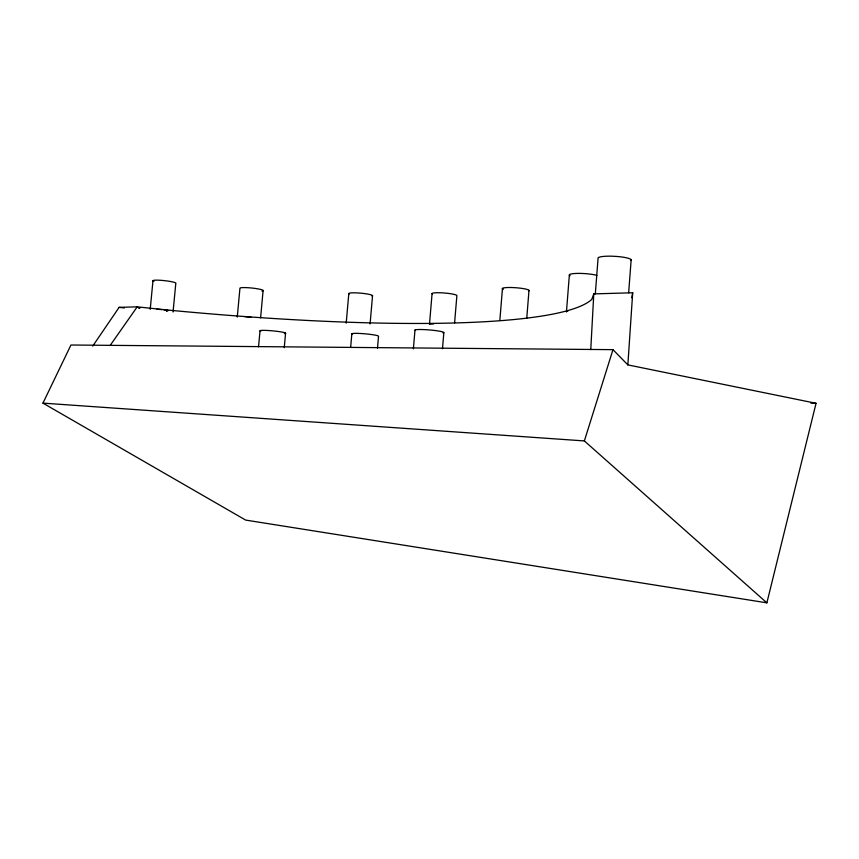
<?xml version="1.0" encoding="UTF-8"?>
<svg xmlns="http://www.w3.org/2000/svg" width="859" height="859" viewBox="0 0 859 859"><rect width="100%" height="100%" fill="white"/><g stroke="black" fill="none" stroke-linecap="round" stroke-linejoin="round"><path stroke-width="1.29" d="M590.767 349.602L593.784 293.885L632.696 292.779L627.854 364.892L816.05 403.3L766.872 602.835L245.653 520.082L42.95 403.129L70.953 345.007L612.972 349.656L627.854 364.892M628.659 292.736L631.161 259.772M595.319 293.842L598.057 258.505A16.665 2.792 3.2 0 1 612.854 256.229L617.256 256.497A16.665 2.792 3.2 0 1 630.968 260.492M566.446 311.978L569.345 275.127M499.863 320.192L502.461 288.377M526.76 318.238L528.994 290.353M429.468 324.487L432.077 293.531M442.492 348.711L443.835 332.691M454.604 322.855L456.859 295.797A12.477 1.632 4.7 0 0 443.888 292.962A12.477 1.632 4.7 0 0 432.27 293.971M413.383 348.808L414.983 330.103M346.198 323.124L348.808 293.585M350.655 347.24L351.825 333.915M370.079 323.972L372.538 295.732M377.488 348.217L378.529 336.223A13.411 1.224 5.1 0 0 363.217 333.668A13.411 1.224 5.1 0 0 352.373 334.28M284.254 347.702L285.575 333.109M237.267 317.1L239.929 288.356A11.682 1.396 5.8 0 1 249.099 287.786A11.682 1.396 5.8 0 1 262.51 290.041L263.112 290.46L260.599 317.873M258.538 346.821L260.009 330.898M92.74 346.08L119.122 307.361L137.204 306.846L166.796 309.949L166.667 311.248L167.076 309.97A514.659 70.9 6.9 0 0 591.754 299.426L593.784 293.885M166.904 311.269L166.796 309.949M173.056 312.021L175.794 283.384A11.543 1.342 6.3 0 0 175.773 283.03L174.968 282.6A11.543 1.342 6.3 0 0 162.705 280.464A11.543 1.342 6.3 0 0 152.988 280.603L150.207 309.401M631.794 297.762L632.696 292.779M766.872 602.835L584.367 440.925L612.972 349.656M110.07 345.554L137.204 306.846M138.557 307.93L140.114 307.887L138.664 307.64M810.853 403.107L816.05 403.3M42.95 403.129L584.367 440.925M119.122 307.361L124.415 307.941M152.988 280.603L153.074 280.968A11.543 1.342 6.3 0 0 153.922 281.398M570.14 275.76A15.054 2.298 3.6 0 1 572.985 273.667A15.054 2.298 3.6 0 1 587.277 273.796L591.035 274.225A15.054 2.298 3.6 0 1 596.898 275.395M349.205 294.003A11.919 1.482 5.2 0 1 360.801 293.166A11.919 1.482 5.2 0 1 372.076 296.076M157.004 309.229A11.564 1.074 6 0 1 161.932 309.648M163.94 309.874A11.564 1.074 6 0 1 168.514 310.55M244.933 316.692A11.704 1.117 5.6 0 1 251 317.229M263.112 290.46A11.682 1.396 5.8 0 1 261.963 291.061M503.299 289.386A13.4 1.858 4.2 0 1 506.402 287.582A13.4 1.858 4.2 0 1 521.102 288.27L524.108 288.742A13.4 1.858 4.2 0 1 528.886 290.836M415.251 330.5A14.517 1.439 4.8 0 1 430.423 330.028A14.517 1.439 4.8 0 1 443.04 332.991M566.65 311.506A15.075 1.847 3.9 0 1 567.863 311.13M260.771 331.252A12.896 1.117 5.4 0 1 273.28 330.919A12.896 1.117 5.4 0 1 284.383 333.571M430.112 324.197A12.488 1.31 4.7 0 1 433.752 323.929"/></g></svg>
